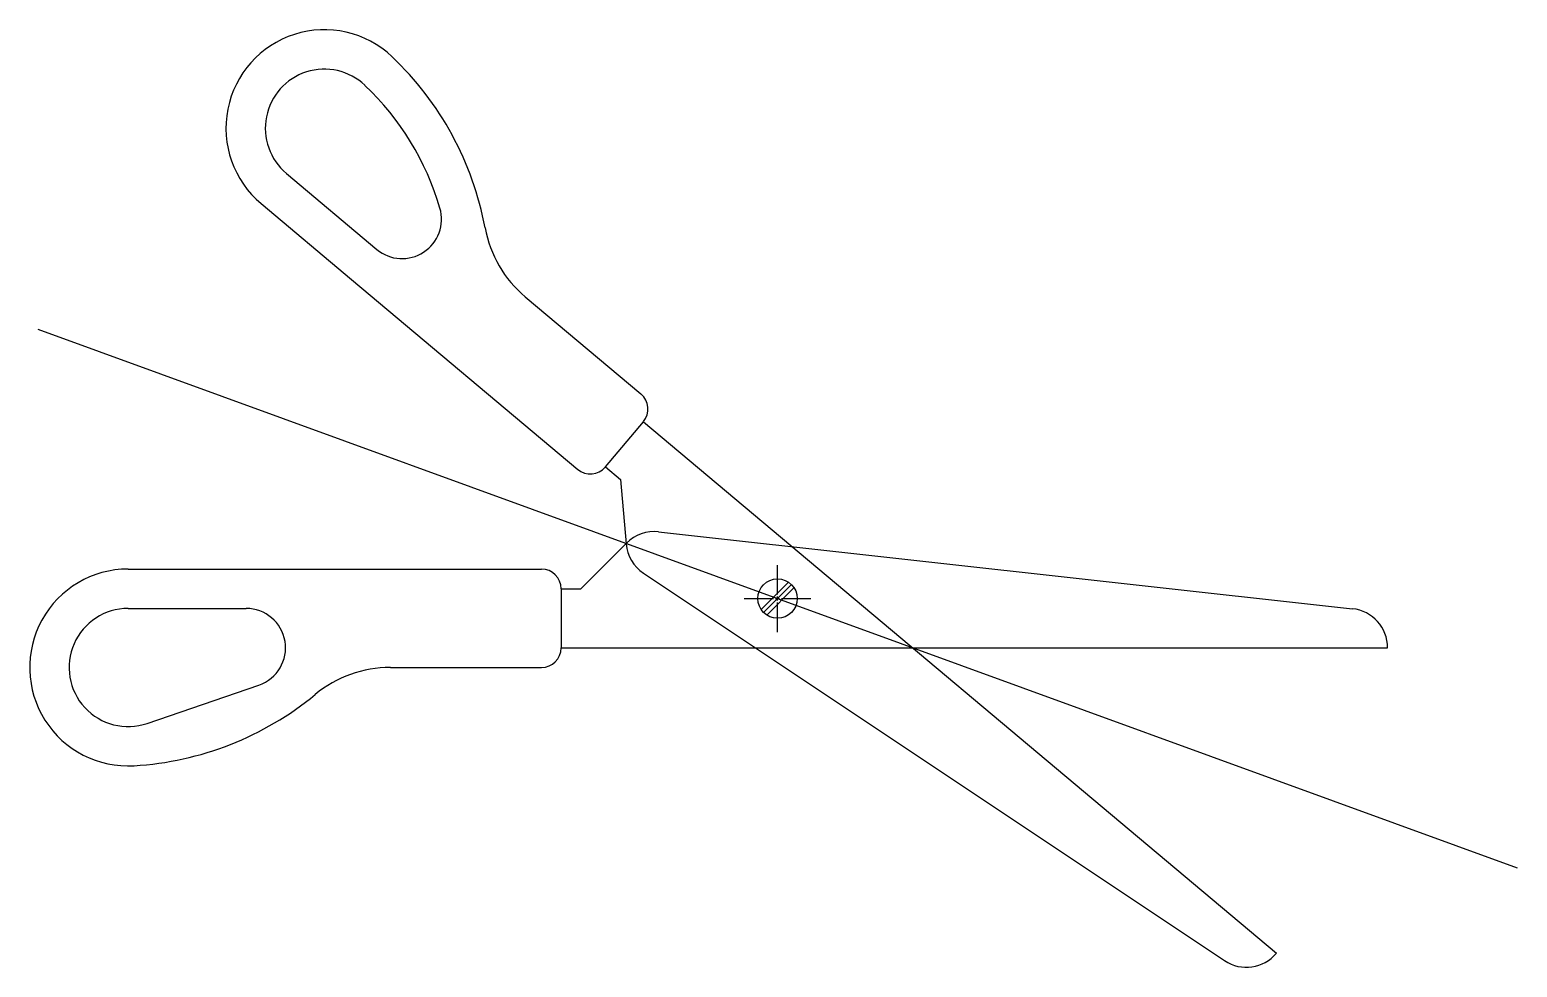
# Model space of a CAD drawing. Header units: millimetres. Extents: x 68 to 446, y 98 to 336.
import ezdxf

# ---------------------------------------------------------------- set-up
doc = ezdxf.new("R2010")
doc.units = ezdxf.units.MM
doc.linetypes.add('CENTER2', pattern=[28.575, 19.05, -3.175, 3.175, -3.175])

# ---------------------------------------------------------------- blocks, each defined once
blk = doc.blocks.new('*U2')
at = {"color": 0, "linetype": 'CENTER2', "transparency": 16777216}
for p, q in [((0, 1), (0, 8.5)), ((-8.5, 0), (-1, 0)), ((1, 0), (8.5, 0)), ((0, -8.5), (0, -1))]:
    blk.add_line(p, q, dxfattribs=at)
at = {"color": 0, "linetype": 'Continuous', "transparency": 16777216}
for p, q in [((-0.5, 0), (0.5, 0)), ((0, -0.5), (0, 0.5))]:
    blk.add_line(p, q, dxfattribs=at)

msp = doc.modelspace()

# ---------------------------------------------------------------- linework, layer by layer
for p, q in [((133.29, 299.9), (156.28, 280.61)), ((126.87, 292.24), (149.85, 272.95)), ((149.85, 272.95), (207.3, 224.74)), ((193.97, 268.56), (223.37, 243.9)), ((70.15, 260.33), (446.02, 123.52)), ((214.34, 225.36), (223.99, 236.85)), ((223.99, 236.85), (384.86, 101.87)), ((214.34, 225.36), (218.18, 222.15)), ((218.18, 222.15), (219.61, 205.8)), ((227.86, 208.89), (404.19, 189.36)), ((208.08, 194.42), (219.69, 206.03)), ((93.08, 199.42), (123.08, 199.42)), ((123.08, 199.42), (198.08, 199.42)), ((224.02, 198.35), (371.65, 99.97)), ((203.08, 194.42), (203.08, 179.42)), ((203.08, 194.42), (208.08, 194.42)), ((253.91, 189.17), (260.84, 196.09)), ((254.55, 188.39), (261.62, 195.46)), ((255.33, 187.75), (262.26, 194.68)), ((93.08, 189.42), (123.08, 189.42)), ((203.08, 179.42), (413.08, 179.42)), ((159.71, 174.42), (198.08, 174.42)), ((97.95, 160.23), (126.33, 169.96))]:
    msp.add_line(p, q)
msp.add_circle((258.08, 191.92), 5)
for centre, radius, start, end in [((142.94, 311.39), 25, 46.5428, 230), ((105.11, 271.46), 80, 10.5174, 46.5428), ((142.94, 311.39), 15, 46.5428, 230), ((105.11, 271.46), 70, 16.2702, 46.5428), ((162.7, 288.27), 10, 230, 16.2702), ((213.26, 291.54), 30, 190.5174, 230), ((220.16, 240.07), 5, 320, 50), ((210.51, 228.58), 5, 230, 320), ((226.76, 198.95), 10, 83.679, 135), ((229.57, 206.67), 10, 185, 236.321), ((93.08, 174.42), 25, 90, 273.4572), ((198.08, 194.42), 5, 360, 90), ((93.08, 174.42), 15, 90, 288.9246), ((123.08, 179.42), 10, 288.9246, 90), ((403.08, 179.42), 10, 0, 83.679), ((198.08, 179.42), 5, 270, 360), ((159.71, 144.42), 30, 90, 129.4826), ((89.77, 229.32), 80, 273.4572, 309.4826), ((377.2, 108.29), 10, 236.321, 320)]:
    msp.add_arc(centre, radius, start, end)

# ---------------------------------------------------------------- block references
at = {"linetype": 'CENTER2'}
msp.add_blockref('*U2', (258.08, 191.92), dxfattribs=at)

doc.saveas('drawing.dxf')
